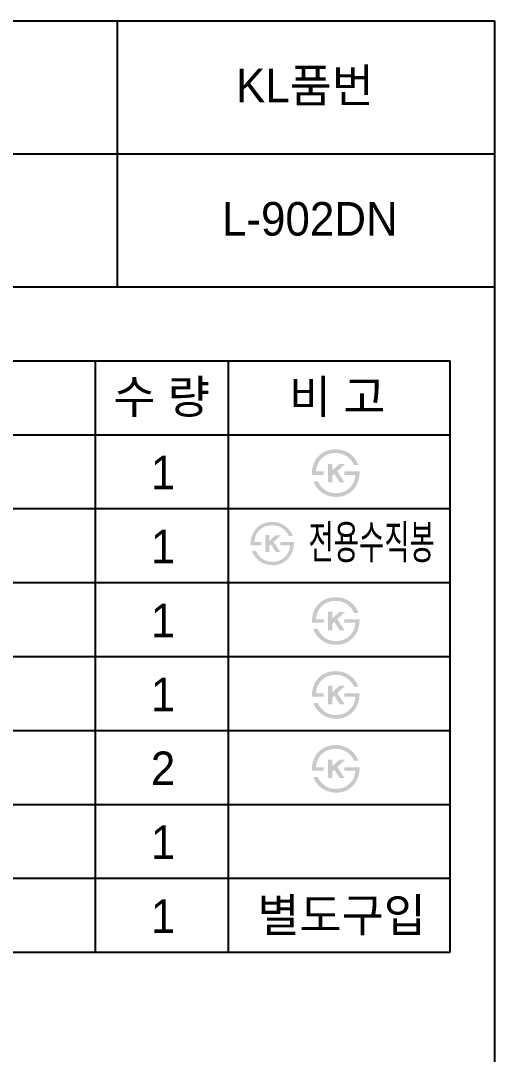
# Model space of a CAD drawing. Header units: millimetres. Extents: x 0 to 4280, y -72 to 2783.
# Drawn here: x 3927 to 4280, y 2014 to 2783 of the extents above; entities that cross this region are included whole.
import ezdxf
from ezdxf.enums import TextEntityAlignment as Align

# ---------------------------------------------------------------- set-up
doc = ezdxf.new("R2010")
doc.units = ezdxf.units.MM
doc.layers.add('TEXT', color=7, linetype='Continuous')
doc.layers.add('도각라인', color=7, linetype='Continuous')
doc.styles.add('타이틀', font='H2GTRM.TTF', dxfattribs={"height": 25})

msp = doc.modelspace()

# ---------------------------------------------------------------- hatches: boundary and pattern name
at = {"layer": 'TEXT'}
for points in [[(4144.24, 2445.07), (4144.22, 2445.52), (4144.21, 2445.97), (4144.2, 2446.42), (4144.21, 2446.87), (4144.23, 2447.31), (4144.25, 2447.75), (4144.29, 2448.19), (4144.33, 2448.63), (4144.39, 2449.07), (4144.45, 2449.5), (4144.52, 2449.93), (4144.6, 2450.36), (4144.69, 2450.78), (4144.79, 2451.21), (4144.9, 2451.63), (4145.02, 2452.05), (4145.16, 2452.48), (4145.3, 2452.9), (4145.45, 2453.31), (4145.61, 2453.71), (4145.78, 2454.11), (4145.96, 2454.51), (4146.15, 2454.89), (4146.34, 2455.27), (4146.55, 2455.65), (4146.76, 2456.02), (4146.99, 2456.38), (4147.22, 2456.73), (4147.46, 2457.08), (4147.71, 2457.42), (4147.97, 2457.76), (4148.53, 2458.43), (4148.83, 2458.77), (4149.13, 2459.09), (4149.44, 2459.41), (4149.76, 2459.71), (4150.08, 2460.01), (4150.42, 2460.3), (4150.76, 2460.57), (4151.11, 2460.84), (4151.47, 2461.09), (4151.83, 2461.34), (4152.21, 2461.57), (4152.59, 2461.8), (4152.97, 2462.02), (4153.37, 2462.22), (4153.77, 2462.42), (4154.22, 2462.62), (4154.67, 2462.81), (4155.12, 2462.98), (4155.59, 2463.14), (4156.06, 2463.29), (4156.53, 2463.43), (4157.01, 2463.55), (4157.5, 2463.67), (4158, 2463.77), (4158.5, 2463.85), (4159.01, 2463.93), (4159.53, 2463.99), (4160.05, 2464.04), (4160.58, 2464.07), (4161.12, 2464.1), (4161.66, 2464.11), (4162.5, 2464.09), (4162.91, 2464.06), (4163.32, 2464.03), (4163.73, 2464), (4164.13, 2463.95), (4164.52, 2463.9), (4164.91, 2463.85), (4165.3, 2463.78), (4165.68, 2463.71), (4166.06, 2463.63), (4166.44, 2463.55), (4166.81, 2463.45), (4167.18, 2463.35), (4167.54, 2463.25), (4167.9, 2463.13), (4168.25, 2463.01), (4168.6, 2462.89), (4168.95, 2462.75), (4169.29, 2462.61), (4169.63, 2462.46), (4169.96, 2462.31), (4170.29, 2462.14), (4170.61, 2461.98), (4170.93, 2461.8), (4171.25, 2461.62), (4171.56, 2461.43), (4171.87, 2461.23), (4172.17, 2461.02), (4172.47, 2460.81), (4172.77, 2460.59), (4173.06, 2460.37), (4173.52, 2459.99), (4173.97, 2459.59), (4174.41, 2459.19), (4174.83, 2458.76), (4175.24, 2458.32), (4175.63, 2457.87), (4176.01, 2457.4), (4176.37, 2456.91), (4176.73, 2456.41), (4177.06, 2455.9), (4177.39, 2455.37), (4177.7, 2454.82), (4177.99, 2454.26), (4178.28, 2453.68), (4178.54, 2453.09), (4178.8, 2452.48), (4178.8, 2452.48), (4175.39, 2452.48), (4175.39, 2452.48), (4175.32, 2452.68), (4175.25, 2452.87), (4175.17, 2453.06), (4175.1, 2453.25), (4175.01, 2453.44), (4174.92, 2453.63), (4174.83, 2453.82), (4174.73, 2454), (4174.63, 2454.19), (4174.53, 2454.37), (4174.42, 2454.55), (4174.31, 2454.74), (4174.19, 2454.92), (4174.07, 2455.1), (4173.94, 2455.28), (4173.81, 2455.46), (4173.67, 2455.63), (4173.53, 2455.81), (4173.24, 2456.16), (4172.93, 2456.51), (4172.61, 2456.85), (4172.27, 2457.19), (4171.91, 2457.52), (4171.53, 2457.85), (4171.14, 2458.18), (4170.88, 2458.38), (4170.63, 2458.57), (4170.37, 2458.75), (4170.11, 2458.93), (4169.85, 2459.1), (4169.58, 2459.26), (4169.31, 2459.42), (4169.05, 2459.57), (4168.77, 2459.72), (4168.5, 2459.86), (4168.23, 2459.99), (4167.95, 2460.12), (4167.67, 2460.24), (4167.39, 2460.35), (4167.11, 2460.46), (4166.82, 2460.56), (4166.53, 2460.66), (4166.24, 2460.75), (4165.95, 2460.83), (4165.66, 2460.91), (4165.36, 2460.98), (4165.06, 2461.05), (4164.76, 2461.11), (4164.46, 2461.16), (4164.15, 2461.21), (4163.85, 2461.25), (4163.54, 2461.28), (4163.23, 2461.31), (4162.92, 2461.33), (4162.6, 2461.35), (4162.29, 2461.36), (4161.97, 2461.36), (4161.58, 2461.36), (4161.21, 2461.34), (4160.83, 2461.33), (4160.46, 2461.3), (4160.1, 2461.27), (4159.73, 2461.23), (4159.38, 2461.18), (4159.02, 2461.13), (4158.67, 2461.07), (4158.33, 2461), (4157.99, 2460.92), (4157.65, 2460.84), (4157.31, 2460.75), (4156.99, 2460.66), (4156.66, 2460.55), (4156.34, 2460.44), (4156.02, 2460.32), (4155.71, 2460.2), (4155.4, 2460.06), (4155.1, 2459.92), (4154.8, 2459.78), (4154.5, 2459.62), (4154.21, 2459.46), (4153.92, 2459.29), (4153.64, 2459.12), (4153.36, 2458.93), (4153.08, 2458.74), (4152.81, 2458.55), (4152.54, 2458.34), (4152.28, 2458.13), (4152.02, 2457.91), (4151.76, 2457.69), (4151.51, 2457.45), (4151.26, 2457.2), (4151.02, 2456.95), (4150.78, 2456.7), (4150.56, 2456.44), (4150.34, 2456.18), (4150.12, 2455.91), (4149.92, 2455.63), (4149.72, 2455.36), (4149.53, 2455.07), (4149.35, 2454.79), (4149.18, 2454.49), (4149.01, 2454.2), (4148.85, 2453.9), (4148.7, 2453.59), (4148.56, 2453.28), (4148.42, 2452.96), (4148.29, 2452.64), (4148.17, 2452.32), (4148.05, 2451.99), (4147.95, 2451.65), (4147.85, 2451.31), (4147.76, 2450.97), (4147.67, 2450.62), (4147.59, 2450.27), (4147.52, 2449.91), (4147.46, 2449.54), (4147.41, 2449.18), (4147.36, 2448.8), (4147.32, 2448.43), (4147.29, 2448.04), (4147.27, 2447.66), (4147.27, 2447.66), (4152.96, 2447.66), (4152.96, 2447.66), (4152.96, 2447.66), (4152.96, 2445.07), (4152.96, 2445.07), (4152.96, 2445.07), (4144.24, 2445.07)], [(4159.37, 2448.41), (4164.66, 2453.2), (4168.91, 2453.2), (4163.01, 2447.75), (4168.54, 2439.5), (4164.82, 2439.5), (4160.9, 2445.77), (4159.37, 2444.41), (4159.37, 2439.5), (4156.13, 2439.5), (4156.13, 2453.32), (4159.37, 2453.32)], [(4179.62, 2447.66), (4179.63, 2447.17), (4179.62, 2446.69), (4179.61, 2446.21), (4179.58, 2445.74), (4179.55, 2445.27), (4179.5, 2444.8), (4179.44, 2444.33), (4179.38, 2443.86), (4179.3, 2443.4), (4179.21, 2442.94), (4179.11, 2442.49), (4179.01, 2442.04), (4178.89, 2441.59), (4178.76, 2441.14), (4178.62, 2440.7), (4178.47, 2440.25), (4178.32, 2439.83), (4178.15, 2439.41), (4177.98, 2439), (4177.8, 2438.59), (4177.61, 2438.19), (4177.41, 2437.8), (4177.21, 2437.41), (4176.99, 2437.03), (4176.77, 2436.66), (4176.54, 2436.29), (4176.3, 2435.93), (4176.05, 2435.58), (4175.79, 2435.23), (4175.52, 2434.89), (4175.25, 2434.56), (4174.96, 2434.23), (4174.66, 2433.91), (4174.36, 2433.59), (4174.05, 2433.29), (4173.74, 2433), (4173.42, 2432.71), (4173.09, 2432.44), (4172.76, 2432.18), (4172.42, 2431.92), (4172.07, 2431.67), (4171.72, 2431.44), (4171.36, 2431.21), (4171, 2430.99), (4170.63, 2430.78), (4170.25, 2430.58), (4169.87, 2430.39), (4169.48, 2430.21), (4169.07, 2430.03), (4168.67, 2429.86), (4168.26, 2429.71), (4167.84, 2429.56), (4167.43, 2429.43), (4167.01, 2429.31), (4166.59, 2429.19), (4166.16, 2429.1), (4165.73, 2429.01), (4165.3, 2428.93), (4164.86, 2428.87), (4164.42, 2428.82), (4163.98, 2428.78), (4163.53, 2428.75), (4163.09, 2428.73), (4162.63, 2428.72), (4161.9, 2428.73), (4161.18, 2428.76), (4160.47, 2428.81), (4159.77, 2428.89), (4159.09, 2428.98), (4158.75, 2429.04), (4158.41, 2429.1), (4158.08, 2429.17), (4157.75, 2429.24), (4157.42, 2429.32), (4157.1, 2429.41), (4156.77, 2429.5), (4156.45, 2429.6), (4156.14, 2429.7), (4155.82, 2429.81), (4155.51, 2429.92), (4155.21, 2430.04), (4154.9, 2430.17), (4154.6, 2430.3), (4154.3, 2430.43), (4154, 2430.57), (4153.71, 2430.72), (4153.42, 2430.88), (4153.13, 2431.03), (4152.84, 2431.2), (4152.56, 2431.37), (4151.99, 2431.74), (4151.7, 2431.93), (4151.41, 2432.13), (4151.13, 2432.34), (4150.86, 2432.55), (4150.59, 2432.77), (4150.32, 2433), (4150.06, 2433.22), (4149.8, 2433.46), (4149.55, 2433.7), (4149.31, 2433.94), (4149.07, 2434.19), (4148.83, 2434.45), (4148.6, 2434.71), (4148.37, 2434.98), (4148.15, 2435.25), (4147.93, 2435.53), (4147.72, 2435.81), (4147.51, 2436.1), (4147.3, 2436.39), (4147.1, 2436.69), (4146.91, 2437), (4146.72, 2437.3), (4146.54, 2437.62), (4146.36, 2437.94), (4146.18, 2438.27), (4146.01, 2438.6), (4145.85, 2438.94), (4145.53, 2439.62), (4145.23, 2440.34), (4145.23, 2440.34), (4148.48, 2440.34), (4148.48, 2440.34), (4148.73, 2439.87), (4148.98, 2439.41), (4149.25, 2438.97), (4149.51, 2438.54), (4149.79, 2438.12), (4150.06, 2437.72), (4150.35, 2437.33), (4150.64, 2436.95), (4150.94, 2436.59), (4151.24, 2436.23), (4151.55, 2435.9), (4151.86, 2435.57), (4152.18, 2435.26), (4152.51, 2434.96), (4152.84, 2434.67), (4153.17, 2434.39), (4153.42, 2434.2), (4153.68, 2434.02), (4153.93, 2433.84), (4154.19, 2433.67), (4154.45, 2433.51), (4154.71, 2433.35), (4154.98, 2433.2), (4155.25, 2433.06), (4155.52, 2432.92), (4155.8, 2432.79), (4156.08, 2432.66), (4156.36, 2432.55), (4156.65, 2432.44), (4156.94, 2432.33), (4157.23, 2432.23), (4157.52, 2432.14), (4157.82, 2432.06), (4158.12, 2431.98), (4158.43, 2431.91), (4158.73, 2431.85), (4159.04, 2431.79), (4159.36, 2431.74), (4159.67, 2431.69), (4159.99, 2431.65), (4160.31, 2431.62), (4160.64, 2431.6), (4160.97, 2431.58), (4161.3, 2431.57), (4161.63, 2431.56), (4161.97, 2431.56), (4162.31, 2431.57), (4163.26, 2431.6), (4163.56, 2431.61), (4163.85, 2431.64), (4164.15, 2431.66), (4164.44, 2431.7), (4164.74, 2431.74), (4165.03, 2431.78), (4165.31, 2431.83), (4165.6, 2431.89), (4165.89, 2431.96), (4166.17, 2432.03), (4166.45, 2432.1), (4166.73, 2432.19), (4167, 2432.28), (4167.28, 2432.37), (4167.55, 2432.47), (4167.83, 2432.58), (4168.1, 2432.69), (4168.36, 2432.81), (4168.63, 2432.94), (4168.89, 2433.07), (4169.16, 2433.21), (4169.42, 2433.35), (4169.67, 2433.5), (4169.93, 2433.66), (4170.19, 2433.82), (4170.44, 2433.99), (4170.69, 2434.16), (4170.94, 2434.34), (4171.19, 2434.53), (4171.43, 2434.72), (4171.71, 2434.96), (4171.99, 2435.2), (4172.25, 2435.45), (4172.51, 2435.71), (4172.76, 2435.97), (4173, 2436.23), (4173.24, 2436.5), (4173.47, 2436.78), (4173.68, 2437.06), (4173.9, 2437.35), (4174.1, 2437.64), (4174.29, 2437.94), (4174.48, 2438.24), (4174.66, 2438.55), (4174.83, 2438.87), (4175, 2439.19), (4175.15, 2439.51), (4175.3, 2439.84), (4175.44, 2440.18), (4175.57, 2440.52), (4175.7, 2440.87), (4175.81, 2441.23), (4175.92, 2441.59), (4176.02, 2441.95), (4176.11, 2442.32), (4176.2, 2442.7), (4176.28, 2443.08), (4176.35, 2443.47), (4176.41, 2443.86), (4176.46, 2444.26), (4176.51, 2444.66), (4176.54, 2445.07), (4176.54, 2445.07), (4168.37, 2445.07), (4168.37, 2445.07), (4168.37, 2445.07), (4168.37, 2447.66), (4168.37, 2447.66), (4168.37, 2447.66), (4179.62, 2447.66)], [(4098.58, 2392.79), (4098.56, 2393.2), (4098.55, 2393.61), (4098.55, 2394.02), (4098.56, 2394.42), (4098.57, 2394.83), (4098.59, 2395.23), (4098.63, 2395.63), (4098.67, 2396.03), (4098.71, 2396.42), (4098.77, 2396.82), (4098.84, 2397.21), (4098.91, 2397.6), (4098.99, 2397.99), (4099.09, 2398.37), (4099.19, 2398.76), (4099.29, 2399.14), (4099.42, 2399.52), (4099.54, 2399.9), (4099.68, 2400.28), (4099.83, 2400.65), (4099.98, 2401.01), (4100.15, 2401.37), (4100.32, 2401.72), (4100.49, 2402.07), (4100.68, 2402.41), (4100.88, 2402.74), (4101.08, 2403.07), (4101.29, 2403.39), (4101.51, 2403.71), (4101.74, 2404.02), (4101.98, 2404.32), (4102.48, 2404.94), (4102.75, 2405.24), (4103.03, 2405.54), (4103.31, 2405.83), (4103.6, 2406.1), (4103.9, 2406.37), (4104.2, 2406.63), (4104.51, 2406.88), (4104.83, 2407.12), (4105.15, 2407.36), (4105.48, 2407.58), (4105.82, 2407.79), (4106.17, 2408), (4106.52, 2408.2), (4106.88, 2408.38), (4107.25, 2408.56), (4107.65, 2408.74), (4108.06, 2408.91), (4108.48, 2409.07), (4108.9, 2409.22), (4109.32, 2409.36), (4109.76, 2409.48), (4110.2, 2409.59), (4110.64, 2409.7), (4111.09, 2409.79), (4111.55, 2409.87), (4112.01, 2409.93), (4112.48, 2409.99), (4112.96, 2410.03), (4113.44, 2410.07), (4113.93, 2410.09), (4114.42, 2410.1), (4115.18, 2410.08), (4115.56, 2410.06), (4115.93, 2410.03), (4116.3, 2410), (4116.66, 2409.96), (4117.02, 2409.91), (4117.38, 2409.86), (4117.73, 2409.8), (4118.08, 2409.74), (4118.42, 2409.66), (4118.76, 2409.59), (4119.1, 2409.5), (4119.43, 2409.41), (4119.76, 2409.32), (4120.09, 2409.21), (4120.41, 2409.1), (4120.73, 2408.99), (4121.04, 2408.87), (4121.35, 2408.74), (4121.66, 2408.6), (4121.96, 2408.46), (4122.26, 2408.31), (4122.56, 2408.16), (4122.85, 2408), (4123.14, 2407.83), (4123.42, 2407.66), (4123.7, 2407.48), (4123.98, 2407.29), (4124.25, 2407.1), (4124.52, 2406.9), (4124.78, 2406.7), (4125.2, 2406.35), (4125.61, 2406), (4126.01, 2405.62), (4126.39, 2405.24), (4126.76, 2404.84), (4127.12, 2404.42), (4127.46, 2404), (4127.79, 2403.56), (4128.11, 2403.1), (4128.42, 2402.63), (4128.72, 2402.15), (4129, 2401.65), (4129.27, 2401.14), (4129.52, 2400.62), (4129.77, 2400.08), (4130, 2399.53), (4130, 2399.53), (4126.9, 2399.53), (4126.9, 2399.53), (4126.84, 2399.71), (4126.77, 2399.88), (4126.7, 2400.06), (4126.63, 2400.23), (4126.56, 2400.4), (4126.48, 2400.57), (4126.39, 2400.74), (4126.3, 2400.91), (4126.21, 2401.08), (4126.12, 2401.25), (4126.02, 2401.41), (4125.91, 2401.58), (4125.81, 2401.74), (4125.7, 2401.91), (4125.58, 2402.07), (4125.46, 2402.23), (4125.34, 2402.39), (4125.21, 2402.55), (4124.95, 2402.87), (4124.67, 2403.19), (4124.37, 2403.5), (4124.06, 2403.81), (4123.73, 2404.11), (4123.39, 2404.41), (4123.03, 2404.71), (4122.8, 2404.89), (4122.57, 2405.06), (4122.33, 2405.23), (4122.1, 2405.39), (4121.86, 2405.54), (4121.62, 2405.69), (4121.38, 2405.84), (4121.13, 2405.97), (4120.89, 2406.11), (4120.64, 2406.23), (4120.39, 2406.35), (4120.14, 2406.47), (4119.88, 2406.58), (4119.63, 2406.68), (4119.37, 2406.78), (4119.11, 2406.88), (4118.85, 2406.96), (4118.58, 2407.05), (4118.32, 2407.12), (4118.05, 2407.19), (4117.78, 2407.26), (4117.51, 2407.32), (4117.24, 2407.37), (4116.96, 2407.42), (4116.69, 2407.46), (4116.41, 2407.5), (4116.13, 2407.53), (4115.84, 2407.55), (4115.56, 2407.57), (4115.27, 2407.59), (4114.99, 2407.6), (4114.7, 2407.6), (4114.35, 2407.6), (4114.01, 2407.59), (4113.67, 2407.57), (4113.33, 2407.55), (4113, 2407.52), (4112.67, 2407.48), (4112.34, 2407.44), (4112.02, 2407.39), (4111.7, 2407.33), (4111.39, 2407.27), (4111.08, 2407.2), (4110.77, 2407.13), (4110.47, 2407.05), (4110.17, 2406.96), (4109.87, 2406.86), (4109.58, 2406.76), (4109.29, 2406.66), (4109.01, 2406.54), (4108.73, 2406.42), (4108.45, 2406.29), (4108.18, 2406.16), (4107.91, 2406.02), (4107.64, 2405.87), (4107.38, 2405.72), (4107.12, 2405.56), (4106.87, 2405.39), (4106.62, 2405.22), (4106.37, 2405.04), (4106.13, 2404.86), (4105.89, 2404.66), (4105.65, 2404.46), (4105.42, 2404.26), (4105.19, 2404.04), (4104.96, 2403.82), (4104.74, 2403.59), (4104.53, 2403.36), (4104.32, 2403.13), (4104.12, 2402.89), (4103.93, 2402.64), (4103.75, 2402.39), (4103.57, 2402.14), (4103.39, 2401.89), (4103.23, 2401.62), (4103.07, 2401.36), (4102.92, 2401.09), (4102.77, 2400.82), (4102.64, 2400.54), (4102.51, 2400.25), (4102.38, 2399.97), (4102.26, 2399.68), (4102.15, 2399.38), (4102.05, 2399.08), (4101.95, 2398.78), (4101.86, 2398.47), (4101.78, 2398.15), (4101.7, 2397.84), (4101.63, 2397.51), (4101.57, 2397.19), (4101.51, 2396.86), (4101.46, 2396.52), (4101.42, 2396.18), (4101.38, 2395.84), (4101.35, 2395.49), (4101.33, 2395.14), (4101.33, 2395.14), (4106.51, 2395.14), (4106.51, 2395.14), (4106.51, 2395.14), (4106.51, 2392.79), (4106.51, 2392.79), (4106.51, 2392.79), (4098.58, 2392.79)], [(4112.34, 2395.83), (4117.14, 2400.18), (4121.01, 2400.18), (4115.64, 2395.23), (4120.67, 2387.72), (4117.29, 2387.72), (4113.73, 2393.43), (4112.34, 2392.19), (4112.34, 2387.72), (4109.39, 2387.72), (4109.39, 2400.29), (4112.34, 2400.29)], [(4130.75, 2395.14), (4130.75, 2394.7), (4130.75, 2394.26), (4130.74, 2393.83), (4130.71, 2393.4), (4130.68, 2392.97), (4130.64, 2392.54), (4130.59, 2392.12), (4130.52, 2391.69), (4130.45, 2391.28), (4130.37, 2390.86), (4130.29, 2390.44), (4130.19, 2390.03), (4130.08, 2389.62), (4129.96, 2389.22), (4129.84, 2388.81), (4129.7, 2388.41), (4129.56, 2388.03), (4129.41, 2387.65), (4129.26, 2387.27), (4129.09, 2386.9), (4128.92, 2386.54), (4128.74, 2386.18), (4128.55, 2385.83), (4128.36, 2385.49), (4128.15, 2385.15), (4127.94, 2384.81), (4127.72, 2384.49), (4127.5, 2384.16), (4127.26, 2383.85), (4127.02, 2383.54), (4126.77, 2383.23), (4126.51, 2382.93), (4126.24, 2382.64), (4125.97, 2382.36), (4125.69, 2382.08), (4125.4, 2381.82), (4125.11, 2381.56), (4124.81, 2381.31), (4124.51, 2381.07), (4124.2, 2380.84), (4123.88, 2380.61), (4123.56, 2380.4), (4123.24, 2380.19), (4122.91, 2379.99), (4122.57, 2379.8), (4122.23, 2379.62), (4121.88, 2379.45), (4121.53, 2379.28), (4121.16, 2379.12), (4120.79, 2378.97), (4120.42, 2378.82), (4120.04, 2378.69), (4119.66, 2378.57), (4119.28, 2378.46), (4118.9, 2378.36), (4118.51, 2378.27), (4118.12, 2378.19), (4117.72, 2378.12), (4117.33, 2378.06), (4116.93, 2378.02), (4116.53, 2377.98), (4116.12, 2377.95), (4115.71, 2377.94), (4115.3, 2377.93), (4114.64, 2377.94), (4113.98, 2377.96), (4113.34, 2378.01), (4112.7, 2378.08), (4112.08, 2378.17), (4111.77, 2378.22), (4111.47, 2378.28), (4111.16, 2378.34), (4110.86, 2378.4), (4110.56, 2378.48), (4110.27, 2378.55), (4109.98, 2378.64), (4109.69, 2378.73), (4109.4, 2378.82), (4109.11, 2378.92), (4108.83, 2379.02), (4108.55, 2379.13), (4108.27, 2379.24), (4108, 2379.36), (4107.73, 2379.48), (4107.46, 2379.61), (4107.19, 2379.75), (4106.92, 2379.89), (4106.66, 2380.03), (4106.4, 2380.18), (4106.15, 2380.34), (4105.62, 2380.67), (4105.36, 2380.85), (4105.1, 2381.03), (4104.85, 2381.22), (4104.6, 2381.41), (4104.35, 2381.61), (4104.11, 2381.81), (4103.87, 2382.02), (4103.64, 2382.24), (4103.41, 2382.45), (4103.19, 2382.68), (4102.97, 2382.9), (4102.75, 2383.14), (4102.54, 2383.37), (4102.34, 2383.62), (4102.13, 2383.86), (4101.94, 2384.12), (4101.74, 2384.37), (4101.55, 2384.63), (4101.37, 2384.9), (4101.19, 2385.17), (4101.01, 2385.45), (4100.84, 2385.73), (4100.67, 2386.02), (4100.51, 2386.31), (4100.35, 2386.61), (4100.19, 2386.91), (4100.04, 2387.21), (4099.75, 2387.84), (4099.48, 2388.49), (4099.48, 2388.49), (4102.43, 2388.49), (4102.43, 2388.49), (4102.66, 2388.06), (4102.89, 2387.65), (4103.13, 2387.25), (4103.38, 2386.86), (4103.62, 2386.48), (4103.88, 2386.11), (4104.14, 2385.75), (4104.4, 2385.41), (4104.67, 2385.08), (4104.94, 2384.76), (4105.22, 2384.45), (4105.51, 2384.15), (4105.8, 2383.87), (4106.1, 2383.6), (4106.4, 2383.33), (4106.7, 2383.08), (4106.93, 2382.91), (4107.16, 2382.74), (4107.39, 2382.58), (4107.63, 2382.43), (4107.86, 2382.28), (4108.1, 2382.14), (4108.35, 2382), (4108.59, 2381.87), (4108.84, 2381.74), (4109.09, 2381.63), (4109.34, 2381.51), (4109.6, 2381.41), (4109.86, 2381.31), (4110.12, 2381.21), (4110.39, 2381.12), (4110.66, 2381.04), (4110.93, 2380.96), (4111.2, 2380.89), (4111.48, 2380.83), (4111.76, 2380.77), (4112.04, 2380.72), (4112.32, 2380.67), (4112.61, 2380.63), (4112.9, 2380.59), (4113.19, 2380.57), (4113.49, 2380.54), (4113.79, 2380.53), (4114.09, 2380.52), (4114.39, 2380.51), (4114.7, 2380.51), (4115.01, 2380.52), (4115.87, 2380.54), (4116.14, 2380.56), (4116.41, 2380.58), (4116.68, 2380.6), (4116.95, 2380.63), (4117.21, 2380.67), (4117.48, 2380.71), (4117.74, 2380.76), (4118, 2380.81), (4118.26, 2380.87), (4118.52, 2380.93), (4118.77, 2381), (4119.03, 2381.08), (4119.28, 2381.16), (4119.53, 2381.25), (4119.78, 2381.34), (4120.02, 2381.44), (4120.27, 2381.54), (4120.51, 2381.65), (4120.75, 2381.76), (4120.99, 2381.88), (4121.23, 2382.01), (4121.47, 2382.14), (4121.7, 2382.27), (4121.94, 2382.42), (4122.17, 2382.56), (4122.4, 2382.72), (4122.63, 2382.88), (4122.85, 2383.04), (4123.08, 2383.21), (4123.3, 2383.38), (4123.56, 2383.6), (4123.81, 2383.82), (4124.05, 2384.05), (4124.28, 2384.28), (4124.51, 2384.51), (4124.73, 2384.76), (4124.94, 2385), (4125.15, 2385.25), (4125.35, 2385.51), (4125.54, 2385.77), (4125.73, 2386.04), (4125.9, 2386.31), (4126.07, 2386.58), (4126.24, 2386.86), (4126.39, 2387.15), (4126.54, 2387.44), (4126.68, 2387.74), (4126.82, 2388.04), (4126.95, 2388.35), (4127.07, 2388.66), (4127.18, 2388.97), (4127.28, 2389.3), (4127.38, 2389.62), (4127.47, 2389.95), (4127.56, 2390.29), (4127.64, 2390.63), (4127.71, 2390.98), (4127.77, 2391.33), (4127.82, 2391.69), (4127.87, 2392.05), (4127.91, 2392.42), (4127.95, 2392.79), (4127.95, 2392.79), (4120.52, 2392.79), (4120.52, 2392.79), (4120.52, 2392.79), (4120.52, 2395.14), (4120.52, 2395.14), (4120.52, 2395.14), (4130.75, 2395.14)], [(4144.24, 2335.07), (4144.22, 2335.52), (4144.21, 2335.97), (4144.2, 2336.42), (4144.21, 2336.87), (4144.23, 2337.31), (4144.25, 2337.75), (4144.29, 2338.19), (4144.33, 2338.63), (4144.39, 2339.07), (4144.45, 2339.5), (4144.52, 2339.93), (4144.6, 2340.36), (4144.69, 2340.78), (4144.79, 2341.21), (4144.9, 2341.63), (4145.02, 2342.05), (4145.16, 2342.48), (4145.3, 2342.9), (4145.45, 2343.31), (4145.61, 2343.71), (4145.78, 2344.11), (4145.96, 2344.51), (4146.15, 2344.89), (4146.34, 2345.27), (4146.55, 2345.65), (4146.76, 2346.02), (4146.99, 2346.38), (4147.22, 2346.73), (4147.46, 2347.08), (4147.71, 2347.42), (4147.97, 2347.76), (4148.53, 2348.43), (4148.83, 2348.77), (4149.13, 2349.09), (4149.44, 2349.41), (4149.76, 2349.71), (4150.08, 2350.01), (4150.42, 2350.3), (4150.76, 2350.57), (4151.11, 2350.84), (4151.47, 2351.09), (4151.83, 2351.34), (4152.21, 2351.57), (4152.59, 2351.8), (4152.97, 2352.02), (4153.37, 2352.22), (4153.77, 2352.42), (4154.22, 2352.62), (4154.67, 2352.81), (4155.12, 2352.98), (4155.59, 2353.14), (4156.06, 2353.29), (4156.53, 2353.43), (4157.01, 2353.55), (4157.5, 2353.67), (4158, 2353.77), (4158.5, 2353.85), (4159.01, 2353.93), (4159.53, 2353.99), (4160.05, 2354.04), (4160.58, 2354.07), (4161.12, 2354.1), (4161.66, 2354.11), (4162.5, 2354.09), (4162.91, 2354.06), (4163.32, 2354.03), (4163.73, 2354), (4164.13, 2353.95), (4164.52, 2353.9), (4164.91, 2353.85), (4165.3, 2353.78), (4165.68, 2353.71), (4166.06, 2353.63), (4166.44, 2353.55), (4166.81, 2353.45), (4167.18, 2353.35), (4167.54, 2353.25), (4167.9, 2353.13), (4168.25, 2353.01), (4168.6, 2352.89), (4168.95, 2352.75), (4169.29, 2352.61), (4169.63, 2352.46), (4169.96, 2352.31), (4170.29, 2352.14), (4170.61, 2351.98), (4170.93, 2351.8), (4171.25, 2351.62), (4171.56, 2351.43), (4171.87, 2351.23), (4172.17, 2351.02), (4172.47, 2350.81), (4172.77, 2350.59), (4173.06, 2350.37), (4173.52, 2349.99), (4173.97, 2349.59), (4174.41, 2349.19), (4174.83, 2348.76), (4175.24, 2348.32), (4175.63, 2347.87), (4176.01, 2347.4), (4176.37, 2346.91), (4176.73, 2346.41), (4177.06, 2345.9), (4177.39, 2345.37), (4177.7, 2344.82), (4177.99, 2344.26), (4178.28, 2343.68), (4178.54, 2343.09), (4178.8, 2342.48), (4178.8, 2342.48), (4175.39, 2342.48), (4175.39, 2342.48), (4175.32, 2342.68), (4175.25, 2342.87), (4175.17, 2343.06), (4175.1, 2343.25), (4175.01, 2343.44), (4174.92, 2343.63), (4174.83, 2343.82), (4174.73, 2344), (4174.63, 2344.19), (4174.53, 2344.37), (4174.42, 2344.55), (4174.31, 2344.74), (4174.19, 2344.92), (4174.07, 2345.1), (4173.94, 2345.28), (4173.81, 2345.46), (4173.67, 2345.63), (4173.53, 2345.81), (4173.24, 2346.16), (4172.93, 2346.51), (4172.61, 2346.85), (4172.27, 2347.19), (4171.91, 2347.52), (4171.53, 2347.85), (4171.14, 2348.18), (4170.88, 2348.38), (4170.63, 2348.57), (4170.37, 2348.75), (4170.11, 2348.93), (4169.85, 2349.1), (4169.58, 2349.26), (4169.31, 2349.42), (4169.05, 2349.57), (4168.77, 2349.72), (4168.5, 2349.86), (4168.23, 2349.99), (4167.95, 2350.12), (4167.67, 2350.24), (4167.39, 2350.35), (4167.11, 2350.46), (4166.82, 2350.56), (4166.53, 2350.66), (4166.24, 2350.75), (4165.95, 2350.83), (4165.66, 2350.91), (4165.36, 2350.98), (4165.06, 2351.05), (4164.76, 2351.11), (4164.46, 2351.16), (4164.15, 2351.21), (4163.85, 2351.25), (4163.54, 2351.28), (4163.23, 2351.31), (4162.92, 2351.33), (4162.6, 2351.35), (4162.29, 2351.36), (4161.97, 2351.36), (4161.58, 2351.36), (4161.21, 2351.34), (4160.83, 2351.33), (4160.46, 2351.3), (4160.1, 2351.27), (4159.73, 2351.23), (4159.38, 2351.18), (4159.02, 2351.13), (4158.67, 2351.07), (4158.33, 2351), (4157.99, 2350.92), (4157.65, 2350.84), (4157.31, 2350.75), (4156.99, 2350.66), (4156.66, 2350.55), (4156.34, 2350.44), (4156.02, 2350.32), (4155.71, 2350.2), (4155.4, 2350.06), (4155.1, 2349.92), (4154.8, 2349.78), (4154.5, 2349.62), (4154.21, 2349.46), (4153.92, 2349.29), (4153.64, 2349.12), (4153.36, 2348.93), (4153.08, 2348.74), (4152.81, 2348.55), (4152.54, 2348.34), (4152.28, 2348.13), (4152.02, 2347.91), (4151.76, 2347.69), (4151.51, 2347.45), (4151.26, 2347.2), (4151.02, 2346.95), (4150.78, 2346.7), (4150.56, 2346.44), (4150.34, 2346.18), (4150.12, 2345.91), (4149.92, 2345.63), (4149.72, 2345.36), (4149.53, 2345.07), (4149.35, 2344.79), (4149.18, 2344.49), (4149.01, 2344.2), (4148.85, 2343.9), (4148.7, 2343.59), (4148.56, 2343.28), (4148.42, 2342.96), (4148.29, 2342.64), (4148.17, 2342.32), (4148.05, 2341.99), (4147.95, 2341.65), (4147.85, 2341.31), (4147.76, 2340.97), (4147.67, 2340.62), (4147.59, 2340.27), (4147.52, 2339.91), (4147.46, 2339.54), (4147.41, 2339.18), (4147.36, 2338.8), (4147.32, 2338.43), (4147.29, 2338.04), (4147.27, 2337.66), (4147.27, 2337.66), (4152.96, 2337.66), (4152.96, 2337.66), (4152.96, 2337.66), (4152.96, 2335.07), (4152.96, 2335.07), (4152.96, 2335.07), (4144.24, 2335.07)], [(4179.62, 2337.66), (4179.63, 2337.17), (4179.62, 2336.69), (4179.61, 2336.21), (4179.58, 2335.74), (4179.55, 2335.27), (4179.5, 2334.8), (4179.44, 2334.33), (4179.38, 2333.86), (4179.3, 2333.4), (4179.21, 2332.94), (4179.11, 2332.49), (4179.01, 2332.04), (4178.89, 2331.59), (4178.76, 2331.14), (4178.62, 2330.7), (4178.47, 2330.25), (4178.32, 2329.83), (4178.15, 2329.41), (4177.98, 2329), (4177.8, 2328.59), (4177.61, 2328.19), (4177.41, 2327.8), (4177.21, 2327.41), (4176.99, 2327.03), (4176.77, 2326.66), (4176.54, 2326.29), (4176.3, 2325.93), (4176.05, 2325.58), (4175.79, 2325.23), (4175.52, 2324.89), (4175.25, 2324.56), (4174.96, 2324.23), (4174.66, 2323.91), (4174.36, 2323.59), (4174.05, 2323.29), (4173.74, 2323), (4173.42, 2322.71), (4173.09, 2322.44), (4172.76, 2322.18), (4172.42, 2321.92), (4172.07, 2321.67), (4171.72, 2321.44), (4171.36, 2321.21), (4171, 2320.99), (4170.63, 2320.78), (4170.25, 2320.58), (4169.87, 2320.39), (4169.48, 2320.21), (4169.07, 2320.03), (4168.67, 2319.86), (4168.26, 2319.71), (4167.84, 2319.56), (4167.43, 2319.43), (4167.01, 2319.31), (4166.59, 2319.19), (4166.16, 2319.1), (4165.73, 2319.01), (4165.3, 2318.93), (4164.86, 2318.87), (4164.42, 2318.82), (4163.98, 2318.78), (4163.53, 2318.75), (4163.09, 2318.73), (4162.63, 2318.72), (4161.9, 2318.73), (4161.18, 2318.76), (4160.47, 2318.81), (4159.77, 2318.89), (4159.09, 2318.98), (4158.75, 2319.04), (4158.41, 2319.1), (4158.08, 2319.17), (4157.75, 2319.24), (4157.42, 2319.32), (4157.1, 2319.41), (4156.77, 2319.5), (4156.45, 2319.6), (4156.14, 2319.7), (4155.82, 2319.81), (4155.51, 2319.92), (4155.21, 2320.04), (4154.9, 2320.17), (4154.6, 2320.3), (4154.3, 2320.43), (4154, 2320.57), (4153.71, 2320.72), (4153.42, 2320.88), (4153.13, 2321.03), (4152.84, 2321.2), (4152.56, 2321.37), (4151.99, 2321.74), (4151.7, 2321.93), (4151.41, 2322.13), (4151.13, 2322.34), (4150.86, 2322.55), (4150.59, 2322.77), (4150.32, 2323), (4150.06, 2323.22), (4149.8, 2323.46), (4149.55, 2323.7), (4149.31, 2323.94), (4149.07, 2324.19), (4148.83, 2324.45), (4148.6, 2324.71), (4148.37, 2324.98), (4148.15, 2325.25), (4147.93, 2325.53), (4147.72, 2325.81), (4147.51, 2326.1), (4147.3, 2326.39), (4147.1, 2326.69), (4146.91, 2327), (4146.72, 2327.3), (4146.54, 2327.62), (4146.36, 2327.94), (4146.18, 2328.27), (4146.01, 2328.6), (4145.85, 2328.94), (4145.53, 2329.62), (4145.23, 2330.34), (4145.23, 2330.34), (4148.48, 2330.34), (4148.48, 2330.34), (4148.73, 2329.87), (4148.98, 2329.41), (4149.25, 2328.97), (4149.51, 2328.54), (4149.79, 2328.12), (4150.06, 2327.72), (4150.35, 2327.33), (4150.64, 2326.95), (4150.94, 2326.59), (4151.24, 2326.23), (4151.55, 2325.9), (4151.86, 2325.57), (4152.18, 2325.26), (4152.51, 2324.96), (4152.84, 2324.67), (4153.17, 2324.39), (4153.42, 2324.2), (4153.68, 2324.02), (4153.93, 2323.84), (4154.19, 2323.67), (4154.45, 2323.51), (4154.71, 2323.35), (4154.98, 2323.2), (4155.25, 2323.06), (4155.52, 2322.92), (4155.8, 2322.79), (4156.08, 2322.66), (4156.36, 2322.55), (4156.65, 2322.44), (4156.94, 2322.33), (4157.23, 2322.23), (4157.52, 2322.14), (4157.82, 2322.06), (4158.12, 2321.98), (4158.43, 2321.91), (4158.73, 2321.85), (4159.04, 2321.79), (4159.36, 2321.74), (4159.67, 2321.69), (4159.99, 2321.65), (4160.31, 2321.62), (4160.64, 2321.6), (4160.97, 2321.58), (4161.3, 2321.57), (4161.63, 2321.56), (4161.97, 2321.56), (4162.31, 2321.57), (4163.26, 2321.6), (4163.56, 2321.61), (4163.85, 2321.64), (4164.15, 2321.66), (4164.44, 2321.7), (4164.74, 2321.74), (4165.03, 2321.78), (4165.31, 2321.83), (4165.6, 2321.89), (4165.89, 2321.96), (4166.17, 2322.03), (4166.45, 2322.1), (4166.73, 2322.19), (4167, 2322.28), (4167.28, 2322.37), (4167.55, 2322.47), (4167.83, 2322.58), (4168.1, 2322.69), (4168.36, 2322.81), (4168.63, 2322.94), (4168.89, 2323.07), (4169.16, 2323.21), (4169.42, 2323.35), (4169.67, 2323.5), (4169.93, 2323.66), (4170.19, 2323.82), (4170.44, 2323.99), (4170.69, 2324.16), (4170.94, 2324.34), (4171.19, 2324.53), (4171.43, 2324.72), (4171.71, 2324.96), (4171.99, 2325.2), (4172.25, 2325.45), (4172.51, 2325.71), (4172.76, 2325.97), (4173, 2326.23), (4173.24, 2326.5), (4173.47, 2326.78), (4173.68, 2327.06), (4173.9, 2327.35), (4174.1, 2327.64), (4174.29, 2327.94), (4174.48, 2328.24), (4174.66, 2328.55), (4174.83, 2328.87), (4175, 2329.19), (4175.15, 2329.51), (4175.3, 2329.84), (4175.44, 2330.18), (4175.57, 2330.52), (4175.7, 2330.87), (4175.81, 2331.23), (4175.92, 2331.59), (4176.02, 2331.95), (4176.11, 2332.32), (4176.2, 2332.7), (4176.28, 2333.08), (4176.35, 2333.47), (4176.41, 2333.86), (4176.46, 2334.26), (4176.51, 2334.66), (4176.54, 2335.07), (4176.54, 2335.07), (4168.37, 2335.07), (4168.37, 2335.07), (4168.37, 2335.07), (4168.37, 2337.66), (4168.37, 2337.66), (4168.37, 2337.66), (4179.62, 2337.66)], [(4159.37, 2338.41), (4164.66, 2343.2), (4168.91, 2343.2), (4163.01, 2337.75), (4168.54, 2329.5), (4164.82, 2329.5), (4160.9, 2335.77), (4159.37, 2334.41), (4159.37, 2329.5), (4156.13, 2329.5), (4156.13, 2343.32), (4159.37, 2343.32)], [(4144.24, 2280.07), (4144.22, 2280.52), (4144.21, 2280.97), (4144.2, 2281.42), (4144.21, 2281.87), (4144.23, 2282.31), (4144.25, 2282.75), (4144.29, 2283.19), (4144.33, 2283.63), (4144.39, 2284.07), (4144.45, 2284.5), (4144.52, 2284.93), (4144.6, 2285.36), (4144.69, 2285.78), (4144.79, 2286.21), (4144.9, 2286.63), (4145.02, 2287.05), (4145.16, 2287.48), (4145.3, 2287.9), (4145.45, 2288.31), (4145.61, 2288.71), (4145.78, 2289.11), (4145.96, 2289.51), (4146.15, 2289.89), (4146.34, 2290.27), (4146.55, 2290.65), (4146.76, 2291.02), (4146.99, 2291.38), (4147.22, 2291.73), (4147.46, 2292.08), (4147.71, 2292.42), (4147.97, 2292.76), (4148.53, 2293.43), (4148.83, 2293.77), (4149.13, 2294.09), (4149.44, 2294.41), (4149.76, 2294.71), (4150.08, 2295.01), (4150.42, 2295.3), (4150.76, 2295.57), (4151.11, 2295.84), (4151.47, 2296.09), (4151.83, 2296.34), (4152.21, 2296.57), (4152.59, 2296.8), (4152.97, 2297.02), (4153.37, 2297.22), (4153.77, 2297.42), (4154.22, 2297.62), (4154.67, 2297.81), (4155.12, 2297.98), (4155.59, 2298.14), (4156.06, 2298.29), (4156.53, 2298.43), (4157.01, 2298.55), (4157.5, 2298.67), (4158, 2298.77), (4158.5, 2298.85), (4159.01, 2298.93), (4159.53, 2298.99), (4160.05, 2299.04), (4160.58, 2299.07), (4161.12, 2299.1), (4161.66, 2299.11), (4162.5, 2299.09), (4162.91, 2299.06), (4163.32, 2299.03), (4163.73, 2299), (4164.13, 2298.95), (4164.52, 2298.9), (4164.91, 2298.85), (4165.3, 2298.78), (4165.68, 2298.71), (4166.06, 2298.63), (4166.44, 2298.55), (4166.81, 2298.45), (4167.18, 2298.35), (4167.54, 2298.25), (4167.9, 2298.13), (4168.25, 2298.01), (4168.6, 2297.89), (4168.95, 2297.75), (4169.29, 2297.61), (4169.63, 2297.46), (4169.96, 2297.31), (4170.29, 2297.14), (4170.61, 2296.98), (4170.93, 2296.8), (4171.25, 2296.62), (4171.56, 2296.43), (4171.87, 2296.23), (4172.17, 2296.02), (4172.47, 2295.81), (4172.77, 2295.59), (4173.06, 2295.37), (4173.52, 2294.99), (4173.97, 2294.59), (4174.41, 2294.19), (4174.83, 2293.76), (4175.24, 2293.32), (4175.63, 2292.87), (4176.01, 2292.4), (4176.37, 2291.91), (4176.73, 2291.41), (4177.06, 2290.9), (4177.39, 2290.37), (4177.7, 2289.82), (4177.99, 2289.26), (4178.28, 2288.68), (4178.54, 2288.09), (4178.8, 2287.48), (4178.8, 2287.48), (4175.39, 2287.48), (4175.39, 2287.48), (4175.32, 2287.68), (4175.25, 2287.87), (4175.17, 2288.06), (4175.1, 2288.25), (4175.01, 2288.44), (4174.92, 2288.63), (4174.83, 2288.82), (4174.73, 2289), (4174.63, 2289.19), (4174.53, 2289.37), (4174.42, 2289.55), (4174.31, 2289.74), (4174.19, 2289.92), (4174.07, 2290.1), (4173.94, 2290.28), (4173.81, 2290.46), (4173.67, 2290.63), (4173.53, 2290.81), (4173.24, 2291.16), (4172.93, 2291.51), (4172.61, 2291.85), (4172.27, 2292.19), (4171.91, 2292.52), (4171.53, 2292.85), (4171.14, 2293.18), (4170.88, 2293.38), (4170.63, 2293.57), (4170.37, 2293.75), (4170.11, 2293.93), (4169.85, 2294.1), (4169.58, 2294.26), (4169.31, 2294.42), (4169.05, 2294.57), (4168.77, 2294.72), (4168.5, 2294.86), (4168.23, 2294.99), (4167.95, 2295.12), (4167.67, 2295.24), (4167.39, 2295.35), (4167.11, 2295.46), (4166.82, 2295.56), (4166.53, 2295.66), (4166.24, 2295.75), (4165.95, 2295.83), (4165.66, 2295.91), (4165.36, 2295.98), (4165.06, 2296.05), (4164.76, 2296.11), (4164.46, 2296.16), (4164.15, 2296.21), (4163.85, 2296.25), (4163.54, 2296.28), (4163.23, 2296.31), (4162.92, 2296.33), (4162.6, 2296.35), (4162.29, 2296.36), (4161.97, 2296.36), (4161.58, 2296.36), (4161.21, 2296.34), (4160.83, 2296.33), (4160.46, 2296.3), (4160.1, 2296.27), (4159.73, 2296.23), (4159.38, 2296.18), (4159.02, 2296.13), (4158.67, 2296.07), (4158.33, 2296), (4157.99, 2295.92), (4157.65, 2295.84), (4157.31, 2295.75), (4156.99, 2295.66), (4156.66, 2295.55), (4156.34, 2295.44), (4156.02, 2295.32), (4155.71, 2295.2), (4155.4, 2295.06), (4155.1, 2294.92), (4154.8, 2294.78), (4154.5, 2294.62), (4154.21, 2294.46), (4153.92, 2294.29), (4153.64, 2294.12), (4153.36, 2293.93), (4153.08, 2293.74), (4152.81, 2293.55), (4152.54, 2293.34), (4152.28, 2293.13), (4152.02, 2292.91), (4151.76, 2292.69), (4151.51, 2292.45), (4151.26, 2292.2), (4151.02, 2291.95), (4150.78, 2291.7), (4150.56, 2291.44), (4150.34, 2291.18), (4150.12, 2290.91), (4149.92, 2290.63), (4149.72, 2290.36), (4149.53, 2290.07), (4149.35, 2289.79), (4149.18, 2289.49), (4149.01, 2289.2), (4148.85, 2288.9), (4148.7, 2288.59), (4148.56, 2288.28), (4148.42, 2287.96), (4148.29, 2287.64), (4148.17, 2287.32), (4148.05, 2286.99), (4147.95, 2286.65), (4147.85, 2286.31), (4147.76, 2285.97), (4147.67, 2285.62), (4147.59, 2285.27), (4147.52, 2284.91), (4147.46, 2284.54), (4147.41, 2284.18), (4147.36, 2283.8), (4147.32, 2283.43), (4147.29, 2283.04), (4147.27, 2282.66), (4147.27, 2282.66), (4152.96, 2282.66), (4152.96, 2282.66), (4152.96, 2282.66), (4152.96, 2280.07), (4152.96, 2280.07), (4152.96, 2280.07), (4144.24, 2280.07)], [(4159.37, 2283.41), (4164.66, 2288.2), (4168.91, 2288.2), (4163.01, 2282.75), (4168.54, 2274.5), (4164.82, 2274.5), (4160.9, 2280.77), (4159.37, 2279.41), (4159.37, 2274.5), (4156.13, 2274.5), (4156.13, 2288.32), (4159.37, 2288.32)], [(4179.62, 2282.66), (4179.63, 2282.17), (4179.62, 2281.69), (4179.61, 2281.21), (4179.58, 2280.74), (4179.55, 2280.27), (4179.5, 2279.8), (4179.44, 2279.33), (4179.38, 2278.86), (4179.3, 2278.4), (4179.21, 2277.94), (4179.11, 2277.49), (4179.01, 2277.04), (4178.89, 2276.59), (4178.76, 2276.14), (4178.62, 2275.7), (4178.47, 2275.25), (4178.32, 2274.83), (4178.15, 2274.41), (4177.98, 2274), (4177.8, 2273.59), (4177.61, 2273.19), (4177.41, 2272.8), (4177.21, 2272.41), (4176.99, 2272.03), (4176.77, 2271.66), (4176.54, 2271.29), (4176.3, 2270.93), (4176.05, 2270.58), (4175.79, 2270.23), (4175.52, 2269.89), (4175.25, 2269.56), (4174.96, 2269.23), (4174.66, 2268.91), (4174.36, 2268.59), (4174.05, 2268.29), (4173.74, 2268), (4173.42, 2267.71), (4173.09, 2267.44), (4172.76, 2267.18), (4172.42, 2266.92), (4172.07, 2266.67), (4171.72, 2266.44), (4171.36, 2266.21), (4171, 2265.99), (4170.63, 2265.78), (4170.25, 2265.58), (4169.87, 2265.39), (4169.48, 2265.21), (4169.07, 2265.03), (4168.67, 2264.86), (4168.26, 2264.71), (4167.84, 2264.56), (4167.43, 2264.43), (4167.01, 2264.31), (4166.59, 2264.19), (4166.16, 2264.1), (4165.73, 2264.01), (4165.3, 2263.93), (4164.86, 2263.87), (4164.42, 2263.82), (4163.98, 2263.78), (4163.53, 2263.75), (4163.09, 2263.73), (4162.63, 2263.72), (4161.9, 2263.73), (4161.18, 2263.76), (4160.47, 2263.81), (4159.77, 2263.89), (4159.09, 2263.98), (4158.75, 2264.04), (4158.41, 2264.1), (4158.08, 2264.17), (4157.75, 2264.24), (4157.42, 2264.32), (4157.1, 2264.41), (4156.77, 2264.5), (4156.45, 2264.6), (4156.14, 2264.7), (4155.82, 2264.81), (4155.51, 2264.92), (4155.21, 2265.04), (4154.9, 2265.17), (4154.6, 2265.3), (4154.3, 2265.43), (4154, 2265.57), (4153.71, 2265.72), (4153.42, 2265.88), (4153.13, 2266.03), (4152.84, 2266.2), (4152.56, 2266.37), (4151.99, 2266.74), (4151.7, 2266.93), (4151.41, 2267.13), (4151.13, 2267.34), (4150.86, 2267.55), (4150.59, 2267.77), (4150.32, 2268), (4150.06, 2268.22), (4149.8, 2268.46), (4149.55, 2268.7), (4149.31, 2268.94), (4149.07, 2269.19), (4148.83, 2269.45), (4148.6, 2269.71), (4148.37, 2269.98), (4148.15, 2270.25), (4147.93, 2270.53), (4147.72, 2270.81), (4147.51, 2271.1), (4147.3, 2271.39), (4147.1, 2271.69), (4146.91, 2272), (4146.72, 2272.3), (4146.54, 2272.62), (4146.36, 2272.94), (4146.18, 2273.27), (4146.01, 2273.6), (4145.85, 2273.94), (4145.53, 2274.62), (4145.23, 2275.34), (4145.23, 2275.34), (4148.48, 2275.34), (4148.48, 2275.34), (4148.73, 2274.87), (4148.98, 2274.41), (4149.25, 2273.97), (4149.51, 2273.54), (4149.79, 2273.12), (4150.06, 2272.72), (4150.35, 2272.33), (4150.64, 2271.95), (4150.94, 2271.59), (4151.24, 2271.23), (4151.55, 2270.9), (4151.86, 2270.57), (4152.18, 2270.26), (4152.51, 2269.96), (4152.84, 2269.67), (4153.17, 2269.39), (4153.42, 2269.2), (4153.68, 2269.02), (4153.93, 2268.84), (4154.19, 2268.67), (4154.45, 2268.51), (4154.71, 2268.35), (4154.98, 2268.2), (4155.25, 2268.06), (4155.52, 2267.92), (4155.8, 2267.79), (4156.08, 2267.66), (4156.36, 2267.55), (4156.65, 2267.44), (4156.94, 2267.33), (4157.23, 2267.23), (4157.52, 2267.14), (4157.82, 2267.06), (4158.12, 2266.98), (4158.43, 2266.91), (4158.73, 2266.85), (4159.04, 2266.79), (4159.36, 2266.74), (4159.67, 2266.69), (4159.99, 2266.65), (4160.31, 2266.62), (4160.64, 2266.6), (4160.97, 2266.58), (4161.3, 2266.57), (4161.63, 2266.56), (4161.97, 2266.56), (4162.31, 2266.57), (4163.26, 2266.6), (4163.56, 2266.61), (4163.85, 2266.64), (4164.15, 2266.66), (4164.44, 2266.7), (4164.74, 2266.74), (4165.03, 2266.78), (4165.31, 2266.83), (4165.6, 2266.89), (4165.89, 2266.96), (4166.17, 2267.03), (4166.45, 2267.1), (4166.73, 2267.19), (4167, 2267.28), (4167.28, 2267.37), (4167.55, 2267.47), (4167.83, 2267.58), (4168.1, 2267.69), (4168.36, 2267.81), (4168.63, 2267.94), (4168.89, 2268.07), (4169.16, 2268.21), (4169.42, 2268.35), (4169.67, 2268.5), (4169.93, 2268.66), (4170.19, 2268.82), (4170.44, 2268.99), (4170.69, 2269.16), (4170.94, 2269.34), (4171.19, 2269.53), (4171.43, 2269.72), (4171.71, 2269.96), (4171.99, 2270.2), (4172.25, 2270.45), (4172.51, 2270.71), (4172.76, 2270.97), (4173, 2271.23), (4173.24, 2271.5), (4173.47, 2271.78), (4173.68, 2272.06), (4173.9, 2272.35), (4174.1, 2272.64), (4174.29, 2272.94), (4174.48, 2273.24), (4174.66, 2273.55), (4174.83, 2273.87), (4175, 2274.19), (4175.15, 2274.51), (4175.3, 2274.84), (4175.44, 2275.18), (4175.57, 2275.52), (4175.7, 2275.87), (4175.81, 2276.23), (4175.92, 2276.59), (4176.02, 2276.95), (4176.11, 2277.32), (4176.2, 2277.7), (4176.28, 2278.08), (4176.35, 2278.47), (4176.41, 2278.86), (4176.46, 2279.26), (4176.51, 2279.66), (4176.54, 2280.07), (4176.54, 2280.07), (4168.37, 2280.07), (4168.37, 2280.07), (4168.37, 2280.07), (4168.37, 2282.66), (4168.37, 2282.66), (4168.37, 2282.66), (4179.62, 2282.66)], [(4144.24, 2225.07), (4144.22, 2225.52), (4144.21, 2225.97), (4144.2, 2226.42), (4144.21, 2226.87), (4144.23, 2227.31), (4144.25, 2227.75), (4144.29, 2228.19), (4144.33, 2228.63), (4144.39, 2229.07), (4144.45, 2229.5), (4144.52, 2229.93), (4144.6, 2230.36), (4144.69, 2230.78), (4144.79, 2231.21), (4144.9, 2231.63), (4145.02, 2232.05), (4145.16, 2232.48), (4145.3, 2232.9), (4145.45, 2233.31), (4145.61, 2233.71), (4145.78, 2234.11), (4145.96, 2234.51), (4146.15, 2234.89), (4146.34, 2235.27), (4146.55, 2235.65), (4146.76, 2236.02), (4146.99, 2236.38), (4147.22, 2236.73), (4147.46, 2237.08), (4147.71, 2237.42), (4147.97, 2237.76), (4148.53, 2238.43), (4148.83, 2238.77), (4149.13, 2239.09), (4149.44, 2239.41), (4149.76, 2239.71), (4150.08, 2240.01), (4150.42, 2240.3), (4150.76, 2240.57), (4151.11, 2240.84), (4151.47, 2241.09), (4151.83, 2241.34), (4152.21, 2241.57), (4152.59, 2241.8), (4152.97, 2242.02), (4153.37, 2242.22), (4153.77, 2242.42), (4154.22, 2242.62), (4154.67, 2242.81), (4155.12, 2242.98), (4155.59, 2243.14), (4156.06, 2243.29), (4156.53, 2243.43), (4157.01, 2243.55), (4157.5, 2243.67), (4158, 2243.77), (4158.5, 2243.85), (4159.01, 2243.93), (4159.53, 2243.99), (4160.05, 2244.04), (4160.58, 2244.07), (4161.12, 2244.1), (4161.66, 2244.11), (4162.5, 2244.09), (4162.91, 2244.06), (4163.32, 2244.03), (4163.73, 2244), (4164.13, 2243.95), (4164.52, 2243.9), (4164.91, 2243.85), (4165.3, 2243.78), (4165.68, 2243.71), (4166.06, 2243.63), (4166.44, 2243.55), (4166.81, 2243.45), (4167.18, 2243.35), (4167.54, 2243.25), (4167.9, 2243.13), (4168.25, 2243.01), (4168.6, 2242.89), (4168.95, 2242.75), (4169.29, 2242.61), (4169.63, 2242.46), (4169.96, 2242.31), (4170.29, 2242.14), (4170.61, 2241.98), (4170.93, 2241.8), (4171.25, 2241.62), (4171.56, 2241.43), (4171.87, 2241.23), (4172.17, 2241.02), (4172.47, 2240.81), (4172.77, 2240.59), (4173.06, 2240.37), (4173.52, 2239.99), (4173.97, 2239.59), (4174.41, 2239.19), (4174.83, 2238.76), (4175.24, 2238.32), (4175.63, 2237.87), (4176.01, 2237.4), (4176.37, 2236.91), (4176.73, 2236.41), (4177.06, 2235.9), (4177.39, 2235.37), (4177.7, 2234.82), (4177.99, 2234.26), (4178.28, 2233.68), (4178.54, 2233.09), (4178.8, 2232.48), (4178.8, 2232.48), (4175.39, 2232.48), (4175.39, 2232.48), (4175.32, 2232.68), (4175.25, 2232.87), (4175.17, 2233.06), (4175.1, 2233.25), (4175.01, 2233.44), (4174.92, 2233.63), (4174.83, 2233.82), (4174.73, 2234), (4174.63, 2234.19), (4174.53, 2234.37), (4174.42, 2234.55), (4174.31, 2234.74), (4174.19, 2234.92), (4174.07, 2235.1), (4173.94, 2235.28), (4173.81, 2235.46), (4173.67, 2235.63), (4173.53, 2235.81), (4173.24, 2236.16), (4172.93, 2236.51), (4172.61, 2236.85), (4172.27, 2237.19), (4171.91, 2237.52), (4171.53, 2237.85), (4171.14, 2238.18), (4170.88, 2238.38), (4170.63, 2238.57), (4170.37, 2238.75), (4170.11, 2238.93), (4169.85, 2239.1), (4169.58, 2239.26), (4169.31, 2239.42), (4169.05, 2239.57), (4168.77, 2239.72), (4168.5, 2239.86), (4168.23, 2239.99), (4167.95, 2240.12), (4167.67, 2240.24), (4167.39, 2240.35), (4167.11, 2240.46), (4166.82, 2240.56), (4166.53, 2240.66), (4166.24, 2240.75), (4165.95, 2240.83), (4165.66, 2240.91), (4165.36, 2240.98), (4165.06, 2241.05), (4164.76, 2241.11), (4164.46, 2241.16), (4164.15, 2241.21), (4163.85, 2241.25), (4163.54, 2241.28), (4163.23, 2241.31), (4162.92, 2241.33), (4162.6, 2241.35), (4162.29, 2241.36), (4161.97, 2241.36), (4161.58, 2241.36), (4161.21, 2241.34), (4160.83, 2241.33), (4160.46, 2241.3), (4160.1, 2241.27), (4159.73, 2241.23), (4159.38, 2241.18), (4159.02, 2241.13), (4158.67, 2241.07), (4158.33, 2241), (4157.99, 2240.92), (4157.65, 2240.84), (4157.31, 2240.75), (4156.99, 2240.66), (4156.66, 2240.55), (4156.34, 2240.44), (4156.02, 2240.32), (4155.71, 2240.2), (4155.4, 2240.06), (4155.1, 2239.92), (4154.8, 2239.78), (4154.5, 2239.62), (4154.21, 2239.46), (4153.92, 2239.29), (4153.64, 2239.12), (4153.36, 2238.93), (4153.08, 2238.74), (4152.81, 2238.55), (4152.54, 2238.34), (4152.28, 2238.13), (4152.02, 2237.91), (4151.76, 2237.69), (4151.51, 2237.45), (4151.26, 2237.2), (4151.02, 2236.95), (4150.78, 2236.7), (4150.56, 2236.44), (4150.34, 2236.18), (4150.12, 2235.91), (4149.92, 2235.63), (4149.72, 2235.36), (4149.53, 2235.07), (4149.35, 2234.79), (4149.18, 2234.49), (4149.01, 2234.2), (4148.85, 2233.9), (4148.7, 2233.59), (4148.56, 2233.28), (4148.42, 2232.96), (4148.29, 2232.64), (4148.17, 2232.32), (4148.05, 2231.99), (4147.95, 2231.65), (4147.85, 2231.31), (4147.76, 2230.97), (4147.67, 2230.62), (4147.59, 2230.27), (4147.52, 2229.91), (4147.46, 2229.54), (4147.41, 2229.18), (4147.36, 2228.8), (4147.32, 2228.43), (4147.29, 2228.04), (4147.27, 2227.66), (4147.27, 2227.66), (4152.96, 2227.66), (4152.96, 2227.66), (4152.96, 2227.66), (4152.96, 2225.07), (4152.96, 2225.07), (4152.96, 2225.07), (4144.24, 2225.07)], [(4159.37, 2228.41), (4164.66, 2233.2), (4168.91, 2233.2), (4163.01, 2227.75), (4168.54, 2219.5), (4164.82, 2219.5), (4160.9, 2225.77), (4159.37, 2224.41), (4159.37, 2219.5), (4156.13, 2219.5), (4156.13, 2233.32), (4159.37, 2233.32)], [(4179.62, 2227.66), (4179.63, 2227.17), (4179.62, 2226.69), (4179.61, 2226.21), (4179.58, 2225.74), (4179.55, 2225.27), (4179.5, 2224.8), (4179.44, 2224.33), (4179.38, 2223.86), (4179.3, 2223.4), (4179.21, 2222.94), (4179.11, 2222.49), (4179.01, 2222.04), (4178.89, 2221.59), (4178.76, 2221.14), (4178.62, 2220.7), (4178.47, 2220.25), (4178.32, 2219.83), (4178.15, 2219.41), (4177.98, 2219), (4177.8, 2218.59), (4177.61, 2218.19), (4177.41, 2217.8), (4177.21, 2217.41), (4176.99, 2217.03), (4176.77, 2216.66), (4176.54, 2216.29), (4176.3, 2215.93), (4176.05, 2215.58), (4175.79, 2215.23), (4175.52, 2214.89), (4175.25, 2214.56), (4174.96, 2214.23), (4174.66, 2213.91), (4174.36, 2213.59), (4174.05, 2213.29), (4173.74, 2213), (4173.42, 2212.71), (4173.09, 2212.44), (4172.76, 2212.18), (4172.42, 2211.92), (4172.07, 2211.67), (4171.72, 2211.44), (4171.36, 2211.21), (4171, 2210.99), (4170.63, 2210.78), (4170.25, 2210.58), (4169.87, 2210.39), (4169.48, 2210.21), (4169.07, 2210.03), (4168.67, 2209.86), (4168.26, 2209.71), (4167.84, 2209.56), (4167.43, 2209.43), (4167.01, 2209.31), (4166.59, 2209.19), (4166.16, 2209.1), (4165.73, 2209.01), (4165.3, 2208.93), (4164.86, 2208.87), (4164.42, 2208.82), (4163.98, 2208.78), (4163.53, 2208.75), (4163.09, 2208.73), (4162.63, 2208.72), (4161.9, 2208.73), (4161.18, 2208.76), (4160.47, 2208.81), (4159.77, 2208.89), (4159.09, 2208.98), (4158.75, 2209.04), (4158.41, 2209.1), (4158.08, 2209.17), (4157.75, 2209.24), (4157.42, 2209.32), (4157.1, 2209.41), (4156.77, 2209.5), (4156.45, 2209.6), (4156.14, 2209.7), (4155.82, 2209.81), (4155.51, 2209.92), (4155.21, 2210.04), (4154.9, 2210.17), (4154.6, 2210.3), (4154.3, 2210.43), (4154, 2210.57), (4153.71, 2210.72), (4153.42, 2210.88), (4153.13, 2211.03), (4152.84, 2211.2), (4152.56, 2211.37), (4151.99, 2211.74), (4151.7, 2211.93), (4151.41, 2212.13), (4151.13, 2212.34), (4150.86, 2212.55), (4150.59, 2212.77), (4150.32, 2213), (4150.06, 2213.22), (4149.8, 2213.46), (4149.55, 2213.7), (4149.31, 2213.94), (4149.07, 2214.19), (4148.83, 2214.45), (4148.6, 2214.71), (4148.37, 2214.98), (4148.15, 2215.25), (4147.93, 2215.53), (4147.72, 2215.81), (4147.51, 2216.1), (4147.3, 2216.39), (4147.1, 2216.69), (4146.91, 2217), (4146.72, 2217.3), (4146.54, 2217.62), (4146.36, 2217.94), (4146.18, 2218.27), (4146.01, 2218.6), (4145.85, 2218.94), (4145.53, 2219.62), (4145.23, 2220.34), (4145.23, 2220.34), (4148.48, 2220.34), (4148.48, 2220.34), (4148.73, 2219.87), (4148.98, 2219.41), (4149.25, 2218.97), (4149.51, 2218.54), (4149.79, 2218.12), (4150.06, 2217.72), (4150.35, 2217.33), (4150.64, 2216.95), (4150.94, 2216.59), (4151.24, 2216.23), (4151.55, 2215.9), (4151.86, 2215.57), (4152.18, 2215.26), (4152.51, 2214.96), (4152.84, 2214.67), (4153.17, 2214.39), (4153.42, 2214.2), (4153.68, 2214.02), (4153.93, 2213.84), (4154.19, 2213.67), (4154.45, 2213.51), (4154.71, 2213.35), (4154.98, 2213.2), (4155.25, 2213.06), (4155.52, 2212.92), (4155.8, 2212.79), (4156.08, 2212.66), (4156.36, 2212.55), (4156.65, 2212.44), (4156.94, 2212.33), (4157.23, 2212.23), (4157.52, 2212.14), (4157.82, 2212.06), (4158.12, 2211.98), (4158.43, 2211.91), (4158.73, 2211.85), (4159.04, 2211.79), (4159.36, 2211.74), (4159.67, 2211.69), (4159.99, 2211.65), (4160.31, 2211.62), (4160.64, 2211.6), (4160.97, 2211.58), (4161.3, 2211.57), (4161.63, 2211.56), (4161.97, 2211.56), (4162.31, 2211.57), (4163.26, 2211.6), (4163.56, 2211.61), (4163.85, 2211.64), (4164.15, 2211.66), (4164.44, 2211.7), (4164.74, 2211.74), (4165.03, 2211.78), (4165.31, 2211.83), (4165.6, 2211.89), (4165.89, 2211.96), (4166.17, 2212.03), (4166.45, 2212.1), (4166.73, 2212.19), (4167, 2212.28), (4167.28, 2212.37), (4167.55, 2212.47), (4167.83, 2212.58), (4168.1, 2212.69), (4168.36, 2212.81), (4168.63, 2212.94), (4168.89, 2213.07), (4169.16, 2213.21), (4169.42, 2213.35), (4169.67, 2213.5), (4169.93, 2213.66), (4170.19, 2213.82), (4170.44, 2213.99), (4170.69, 2214.16), (4170.94, 2214.34), (4171.19, 2214.53), (4171.43, 2214.72), (4171.71, 2214.96), (4171.99, 2215.2), (4172.25, 2215.45), (4172.51, 2215.71), (4172.76, 2215.97), (4173, 2216.23), (4173.24, 2216.5), (4173.47, 2216.78), (4173.68, 2217.06), (4173.9, 2217.35), (4174.1, 2217.64), (4174.29, 2217.94), (4174.48, 2218.24), (4174.66, 2218.55), (4174.83, 2218.87), (4175, 2219.19), (4175.15, 2219.51), (4175.3, 2219.84), (4175.44, 2220.18), (4175.57, 2220.52), (4175.7, 2220.87), (4175.81, 2221.23), (4175.92, 2221.59), (4176.02, 2221.95), (4176.11, 2222.32), (4176.2, 2222.7), (4176.28, 2223.08), (4176.35, 2223.47), (4176.41, 2223.86), (4176.46, 2224.26), (4176.51, 2224.66), (4176.54, 2225.07), (4176.54, 2225.07), (4168.37, 2225.07), (4168.37, 2225.07), (4168.37, 2225.07), (4168.37, 2227.66), (4168.37, 2227.66), (4168.37, 2227.66), (4179.62, 2227.66)]]:
    msp.add_hatch(color=256, dxfattribs=at).paths.add_polyline_path(points, flags=0)

# ---------------------------------------------------------------- linework, layer by layer
at = {"layer": '도각라인'}
for p, q in [((2300, 2783), (4280, 2783)), ((3999.5, 2585), (3999.5, 2783)), ((4280, 2783), (4280, 0)), ((2872, 2684), (4280, 2684)), ((2300, 2585), (4280, 2585)), ((3372.5, 2530), (4247, 2530)), ((3983, 2090), (3983, 2530)), ((4082, 2090), (4082, 2530)), ((4247, 2090), (4247, 2530)), ((3372.5, 2475), (4247, 2475)), ((3372.5, 2420), (4247, 2420)), ((3372.5, 2365), (4247, 2365)), ((3372.5, 2310), (4247, 2310)), ((3372.5, 2255), (4247, 2255)), ((3372.5, 2200), (4247, 2200)), ((3372.5, 2145), (4247, 2145)), ((3372.5, 2090), (4247, 2090))]:
    msp.add_line(p, q, dxfattribs=at)

# ---------------------------------------------------------------- texts
at = {"layer": 'TEXT', "style": '타이틀'}
for s, p in [('KL품번', (4138.96, 2734.76)), ('L-902DN', (4142.62, 2635.6)), ('수 량', (4032.25, 2503.3)), ('비 고', (4162.99, 2503.3)), ('1', (4033.32, 2446.81)), ('1', (4033.32, 2391.81)), ('1', (4033.32, 2336.81)), ('1', (4033.32, 2281.81)), ('2', (4033.32, 2226.81)), ('1', (4033.32, 2171.81)), ('별도구입', (4166.25, 2117.7)), ('1', (4033.32, 2116.81))]:
    msp.add_text(s, height=25, dxfattribs=at).set_placement(p, align=Align.MIDDLE_CENTER)
at = {"layer": 'TEXT', "style": '타이틀', "width": 0.6}
msp.add_text('전용수직봉', height=25, dxfattribs=at).set_placement((4188.6, 2395.18), align=Align.MIDDLE_CENTER)

doc.saveas('drawing.dxf')
